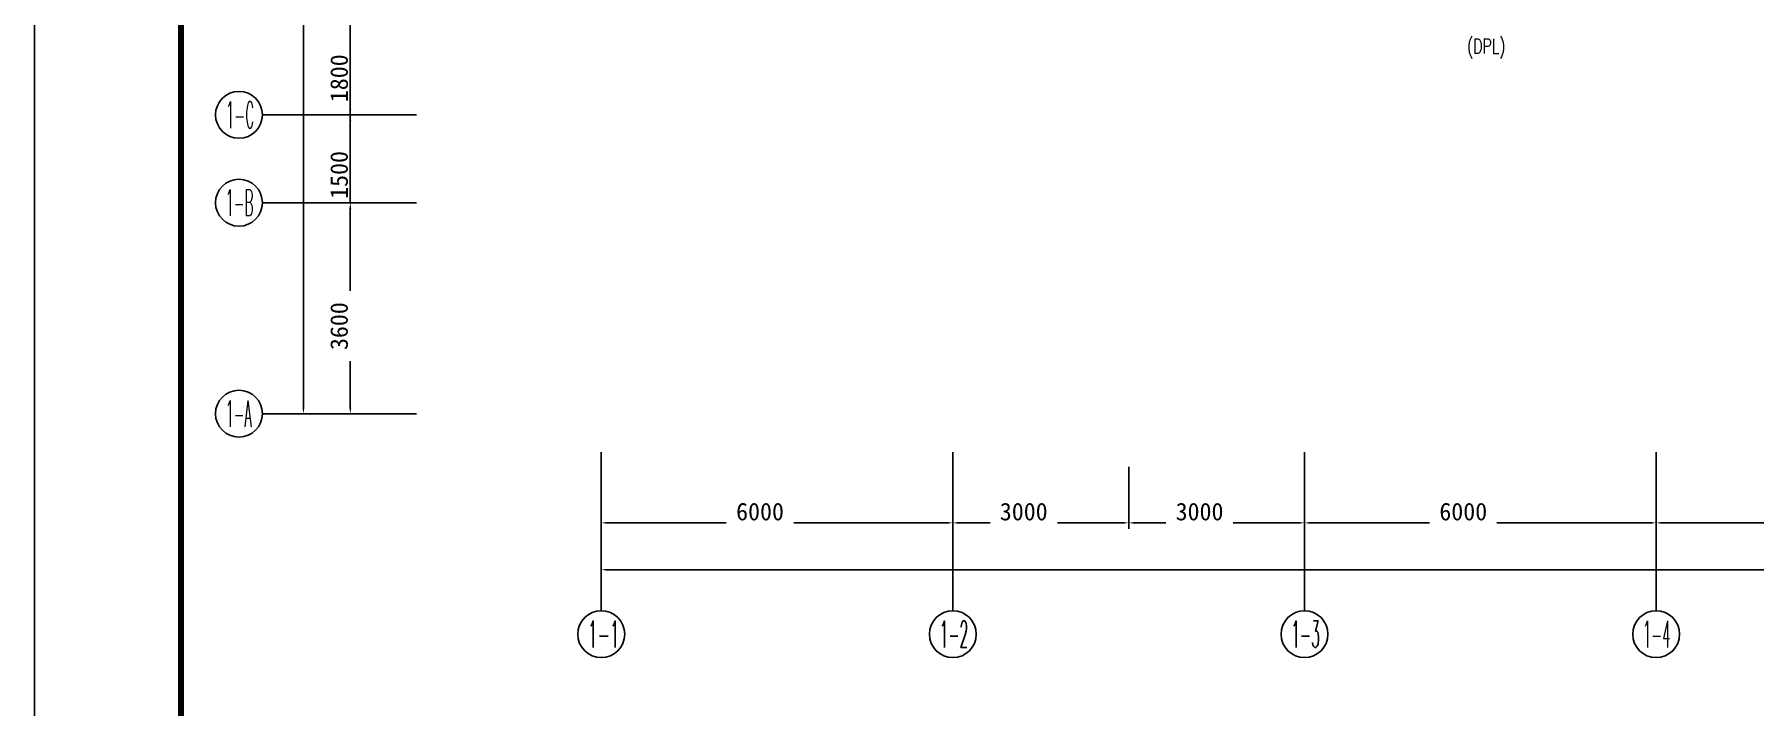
# Model space of a CAD drawing. Header units: inches. Extents: x 18712 to 314639, y 0 to 420500.
# Drawn here: x 18712 to 48065, y 115287 to 126758 of the extents above; entities that cross this region are included whole.
import ezdxf
from ezdxf.enums import TextEntityAlignment as Align

# ---------------------------------------------------------------- set-up
doc = ezdxf.new("R2010")
doc.units = ezdxf.units.IN
doc.header["$LTSCALE"] = 1000
doc.header["$MEASUREMENT"] = 0
doc.layers.get('0').update_dxf_attribs({"true_color": 0xffffff})
for name, color, linetype, true_color in [('AXIS_TEXT', 7, 'Continuous', 0xffffff), ('DIM', 3, 'Continuous', 0x00ff00), ('TK', 7, 'Continuous', 0xffffff), ('ZG-图框层', 4, 'Continuous', 0x00ffff), ('梁原位标注', 7, 'Continuous', 0xffffff)]:
    doc.layers.add(name, color=color, linetype=linetype, true_color=true_color)
doc.styles.add('_TCH_AXIS', font='txt.shx', dxfattribs={"height": 0.2, "bigfont": 'GBCBIG.shx'})
doc.styles.add('TSSD_Rein', font='txt.shx', dxfattribs={"height": 0.2, "bigfont": 'gbcbig.shx'})
doc.dimstyles.new('TSSD_100_100$0', dxfattribs={"dimtxt": 300, "dimasz": 100, "dimexe": 100, "dimexo": 250, "dimgap": 100, "dimtad": 1, "dimdec": 0, "dimzin": 0, "dimdsep": 46, "dimtxsty": 'Standard', "dimcen": 0, "dimclrd": 256, "dimclre": 256, "dimclrt": 7, "dimadec": 0, "dimazin": 0, "dimtfac": 1, "dimtdec": 4, "dimtix": 1, "dimtmove": 2, "dimatfit": 3, "dimfxl": 1, "dimtolj": 1, "dimtzin": 0, "dimarcsym": 0})

# ---------------------------------------------------------------- blocks, each defined once
blk = doc.blocks.new('*D1305')
at = {"layer": 'Defpoints', "color": 0, "transparency": 16777216}
for p in [(28385, 119628), (34385, 119628), (34385, 118423)]:
    blk.add_point(p, dxfattribs=at)
at = {"layer": 'DIM', "lineweight": -2, "transparency": 16777216}
for p, q in [((28385, 119378), (28385, 118323)), ((34385, 119378), (34385, 118323)), ((28485, 118423), (30519, 118423)), ((34285, 118423), (31669, 118423))]:
    blk.add_line(p, q, dxfattribs=at)
at = {"layer": 'DIM', "transparency": 16777216}
for points in [[(28485, 118439), (28485, 118406), (28385, 118423)], [(34285, 118406), (34285, 118439), (34385, 118423)]]:
    blk.add_solid(points, dxfattribs=at)
at = {"layer": 'DIM', "color": 7, "true_color": 0xffffff, "transparency": 16777216, "insert": (31094, 118613), "char_height": 300, "attachment_point": 5}
blk.add_mtext('\\A1;6000', dxfattribs=at)
blk = doc.blocks.new('*D1306')
at = {"layer": 'Defpoints', "color": 0, "transparency": 16777216}
for p in [(37385, 119628), (40385, 119628), (40385, 118423)]:
    blk.add_point(p, dxfattribs=at)
at = {"layer": 'DIM', "lineweight": -2, "transparency": 16777216}
for p, q in [((37385, 119378), (37385, 118323)), ((40385, 119378), (40385, 118323)), ((37485, 118423), (38019, 118423)), ((40285, 118423), (39169, 118423))]:
    blk.add_line(p, q, dxfattribs=at)
at = {"layer": 'DIM', "transparency": 16777216}
for points in [[(37485, 118439), (37485, 118406), (37385, 118423)], [(40285, 118406), (40285, 118439), (40385, 118423)]]:
    blk.add_solid(points, dxfattribs=at)
at = {"layer": 'DIM', "color": 7, "true_color": 0xffffff, "transparency": 16777216, "insert": (38594, 118613), "char_height": 300, "attachment_point": 5}
blk.add_mtext('\\A1;3000', dxfattribs=at)
blk = doc.blocks.new('*D1307')
at = {"layer": 'Defpoints', "color": 0, "transparency": 16777216}
for p in [(40385, 119628), (46385, 119628), (46385, 118423)]:
    blk.add_point(p, dxfattribs=at)
at = {"layer": 'DIM', "lineweight": -2, "transparency": 16777216}
for p, q in [((40385, 119378), (40385, 118323)), ((46385, 119378), (46385, 118323)), ((40485, 118423), (42519, 118423)), ((46285, 118423), (43669, 118423))]:
    blk.add_line(p, q, dxfattribs=at)
at = {"layer": 'DIM', "transparency": 16777216}
for points in [[(40485, 118439), (40485, 118406), (40385, 118423)], [(46285, 118406), (46285, 118439), (46385, 118423)]]:
    blk.add_solid(points, dxfattribs=at)
at = {"layer": 'DIM', "color": 7, "true_color": 0xffffff, "transparency": 16777216, "insert": (43094, 118613), "char_height": 300, "attachment_point": 5}
blk.add_mtext('\\A1;6000', dxfattribs=at)
blk = doc.blocks.new('*D1308')
at = {"layer": 'Defpoints', "color": 0, "transparency": 16777216}
for p in [(46385, 119628), (52385, 119628), (52385, 118423)]:
    blk.add_point(p, dxfattribs=at)
at = {"layer": 'DIM', "lineweight": -2, "transparency": 16777216}
for p, q in [((46385, 119378), (46385, 118323)), ((52385, 119378), (52385, 118323)), ((46485, 118423), (48519, 118423)), ((52285, 118423), (49669, 118423))]:
    blk.add_line(p, q, dxfattribs=at)
at = {"layer": 'DIM', "transparency": 16777216}
for points in [[(46485, 118439), (46485, 118406), (46385, 118423)], [(52285, 118406), (52285, 118439), (52385, 118423)]]:
    blk.add_solid(points, dxfattribs=at)
at = {"layer": 'DIM', "color": 7, "true_color": 0xffffff, "transparency": 16777216, "insert": (49094, 118613), "char_height": 300, "attachment_point": 5}
blk.add_mtext('\\A1;6000', dxfattribs=at)
blk = doc.blocks.new('*D1317')
at = {"layer": 'Defpoints', "color": 0, "transparency": 16777216}
for p in [(28385, 119628), (87605, 119628), (87605, 117623)]:
    blk.add_point(p, dxfattribs=at)
at = {"layer": 'DIM', "lineweight": -2, "transparency": 16777216}
for p, q in [((28385, 119378), (28385, 117523)), ((87605, 119378), (87605, 117523)), ((28485, 117623), (56807, 117623)), ((87505, 117623), (58357, 117623))]:
    blk.add_line(p, q, dxfattribs=at)
at = {"layer": 'DIM', "transparency": 16777216}
for points in [[(28485, 117639), (28485, 117606), (28385, 117623)], [(87505, 117606), (87505, 117639), (87605, 117623)]]:
    blk.add_solid(points, dxfattribs=at)
at = {"layer": 'DIM', "color": 7, "true_color": 0xffffff, "transparency": 16777216, "insert": (57582, 117813), "char_height": 300, "attachment_point": 5}
blk.add_mtext('\\A1;59220', dxfattribs=at)
blk = doc.blocks.new('*D1329')
at = {"layer": 'Defpoints', "color": 0, "transparency": 16777216}
for p in [(24103, 123886), (25232, 123886), (25232, 120286)]:
    blk.add_point(p, dxfattribs=at)
at = {"layer": 'DIM', "lineweight": -2, "transparency": 16777216}
for p, q in [((24982, 123886), (24003, 123886)), ((24103, 123786), (24103, 122380)), ((24103, 120386), (24103, 121180)), ((24982, 120286), (24003, 120286))]:
    blk.add_line(p, q, dxfattribs=at)
at = {"layer": 'DIM', "transparency": 16777216}
for points in [[(24119, 123786), (24086, 123786), (24103, 123886)], [(24086, 120386), (24119, 120386), (24103, 120286)]]:
    blk.add_solid(points, dxfattribs=at)
at = {"layer": 'DIM', "color": 7, "true_color": 0xffffff, "transparency": 16777216, "insert": (23913, 121780), "char_height": 300, "attachment_point": 5, "rotation": 90}
blk.add_mtext('\\A1;3600', dxfattribs=at)
blk = doc.blocks.new('*D1330')
at = {"layer": 'Defpoints', "color": 0, "transparency": 16777216}
for p in [(24103, 125386), (25232, 125386), (25232, 123886)]:
    blk.add_point(p, dxfattribs=at)
at = {"layer": 'DIM', "lineweight": -2, "transparency": 16777216}
for p, q in [((24982, 125386), (24003, 125386)), ((24103, 125486), (24103, 125586)), ((24103, 123886), (24103, 125386)), ((24982, 123886), (24003, 123886)), ((24103, 123786), (24103, 123686))]:
    blk.add_line(p, q, dxfattribs=at)
at = {"layer": 'DIM', "transparency": 16777216}
for points in [[(24086, 125486), (24119, 125486), (24103, 125386)], [(24119, 123786), (24086, 123786), (24103, 123886)]]:
    blk.add_solid(points, dxfattribs=at)
at = {"layer": 'DIM', "color": 7, "true_color": 0xffffff, "transparency": 16777216, "insert": (23913, 124360), "char_height": 300, "attachment_point": 5, "rotation": 90}
blk.add_mtext('\\A1;1500', dxfattribs=at)
blk = doc.blocks.new('*D1331')
at = {"layer": 'Defpoints', "color": 0, "transparency": 16777216}
for p in [(24103, 127186), (25232, 127186), (25232, 125386)]:
    blk.add_point(p, dxfattribs=at)
at = {"layer": 'DIM', "lineweight": -2, "transparency": 16777216}
for p, q in [((24982, 127186), (24003, 127186)), ((24103, 127286), (24103, 127386)), ((24103, 125386), (24103, 127186)), ((24982, 125386), (24003, 125386)), ((24103, 125286), (24103, 125186))]:
    blk.add_line(p, q, dxfattribs=at)
at = {"layer": 'DIM', "transparency": 16777216}
for points in [[(24086, 127286), (24119, 127286), (24103, 127186)], [(24119, 125286), (24086, 125286), (24103, 125386)]]:
    blk.add_solid(points, dxfattribs=at)
at = {"layer": 'DIM', "color": 7, "true_color": 0xffffff, "transparency": 16777216, "insert": (23913, 126010), "char_height": 300, "attachment_point": 5, "rotation": 90}
blk.add_mtext('\\A1;1800', dxfattribs=at)
blk = doc.blocks.new('*D1339')
at = {"layer": 'Defpoints', "color": 0, "transparency": 16777216}
for p in [(23303, 148486), (25232, 148486), (25232, 120286)]:
    blk.add_point(p, dxfattribs=at)
at = {"layer": 'DIM', "lineweight": -2, "transparency": 16777216}
for p, q in [((24982, 148486), (23203, 148486)), ((23303, 148386), (23303, 134738)), ((23303, 120386), (23303, 133238)), ((24982, 120286), (23203, 120286))]:
    blk.add_line(p, q, dxfattribs=at)
at = {"layer": 'DIM', "transparency": 16777216}
for points in [[(23319, 148386), (23286, 148386), (23303, 148486)], [(23286, 120386), (23319, 120386), (23303, 120286)]]:
    blk.add_solid(points, dxfattribs=at)
at = {"layer": 'DIM', "color": 7, "true_color": 0xffffff, "transparency": 16777216, "insert": (23113, 133988), "char_height": 300, "attachment_point": 5, "rotation": 90}
blk.add_mtext('\\A1;28200', dxfattribs=at)
blk = doc.blocks.new('_AXISO')
at = {"lineweight": -3}
blk.add_circle((0, 0), 0.5, dxfattribs=at)
blk = doc.blocks.new('*D1351')
at = {"layer": 'Defpoints', "color": 0, "transparency": 16777216}
for p in [(34385, 119628), (37385, 119628), (37385, 118423)]:
    blk.add_point(p, dxfattribs=at)
at = {"layer": 'DIM', "lineweight": -2, "transparency": 16777216}
for p, q in [((34385, 119378), (34385, 118323)), ((37385, 119378), (37385, 118323)), ((34485, 118423), (35019, 118423)), ((37285, 118423), (36169, 118423))]:
    blk.add_line(p, q, dxfattribs=at)
at = {"layer": 'DIM', "transparency": 16777216}
for points in [[(34485, 118439), (34485, 118406), (34385, 118423)], [(37285, 118406), (37285, 118439), (37385, 118423)]]:
    blk.add_solid(points, dxfattribs=at)
at = {"layer": 'DIM', "color": 7, "true_color": 0xffffff, "transparency": 16777216, "insert": (35594, 118613), "char_height": 300, "attachment_point": 5}
blk.add_mtext('\\A1;3000', dxfattribs=at)

msp = doc.modelspace()

# ---------------------------------------------------------------- linework, layer by layer
at = {"layer": 'DIM', "lineweight": -3}
for p, q in [((25231.7, 125385.8), (22602.7, 125385.8)), ((25231.7, 123885.8), (22602.7, 123885.8)), ((25231.7, 120285.8), (22602.7, 120285.8)), ((28384.8, 119627.6), (28384.8, 116922.6)), ((34384.8, 119627.6), (34384.8, 116922.6)), ((40384.8, 119627.6), (40384.8, 116922.6)), ((46384.8, 119627.6), (46384.8, 116922.6))]:
    msp.add_line(p, q, dxfattribs=at)
at = {"layer": 'TK', "lineweight": -3}
msp.add_lwpolyline([(18712.2, 168200), (18712.2, 84100), (137612.2, 84100), (137612.2, 168200)], close=True, dxfattribs=at)
at = {"layer": 'TK', "lineweight": -3, "const_width": 100}
msp.add_lwpolyline([(21212.2, 167200), (21212.2, 85100), (136612.2, 85100), (136612.2, 167200)], close=True, dxfattribs=at)
at = {"layer": 'ZG-图框层', "lineweight": -3}
msp.add_lwpolyline([(18712.2, 84100), (137612.2, 84100), (137612.2, 168200), (18712.2, 168200)], close=True, dxfattribs=at)
at = {"layer": 'ZG-图框层', "lineweight": -3, "const_width": 100}
msp.add_lwpolyline([(21212.2, 85100), (136612.2, 85100), (136612.2, 167200), (21212.2, 167200)], close=True, dxfattribs=at)

# ---------------------------------------------------------------- block references
at = {"layer": 'DIM'}
ref = msp.add_blockref('_AXISO', (22202.7, 125385.8), dxfattribs=dict(at, xscale=800, yscale=800))
ref.add_attrib('A', '1-C', (21976.4, 125159.5), dxfattribs={"layer": 'AXIS_TEXT', "height": 452.55, "style": '_TCH_AXIS', "width": 0.375})
ref = msp.add_blockref('_AXISO', (22202.7, 123885.8), dxfattribs=dict(at, xscale=800, yscale=800))
ref.add_attrib('A', '1-B', (21976.4, 123659.5), dxfattribs={"layer": 'AXIS_TEXT', "height": 452.55, "style": '_TCH_AXIS', "width": 0.362069})
ref = msp.add_blockref('_AXISO', (22202.7, 120285.8), dxfattribs=dict(at, xscale=800, yscale=800))
ref.add_attrib('A', '1-A', (21976.4, 120059.5), dxfattribs={"layer": 'AXIS_TEXT', "height": 452.55, "style": '_TCH_AXIS', "width": 0.355932})
ref = msp.add_blockref('_AXISO', (28384.8, 116522.6), dxfattribs=dict(at, xscale=800, yscale=800))
ref.add_attrib('A', '1-1', (28158.5, 116296.4), dxfattribs={"layer": 'AXIS_TEXT', "height": 452.55, "style": '_TCH_AXIS', "width": 0.42})
ref = msp.add_blockref('_AXISO', (34384.8, 116522.6), dxfattribs=dict(at, xscale=800, yscale=800))
ref.add_attrib('A', '1-2', (34158.5, 116296.4), dxfattribs={"layer": 'AXIS_TEXT', "height": 452.55, "style": '_TCH_AXIS', "width": 0.381818})
ref = msp.add_blockref('_AXISO', (40384.8, 116522.6), dxfattribs=dict(at, xscale=800, yscale=800))
ref.add_attrib('A', '1-3', (40158.5, 116296.4), dxfattribs={"layer": 'AXIS_TEXT', "height": 452.55, "style": '_TCH_AXIS', "width": 0.381818})
ref = msp.add_blockref('_AXISO', (46384.8, 116522.6), dxfattribs=dict(at, xscale=800, yscale=800))
ref.add_attrib('A', '1-4', (46158.5, 116296.4), dxfattribs={"layer": 'AXIS_TEXT', "height": 452.55, "style": '_TCH_AXIS', "width": 0.368421})

# ---------------------------------------------------------------- texts
at = {"layer": '梁原位标注', "style": 'TSSD_Rein', "width": 0.7}
msp.add_text('(DPL)', height=250, dxfattribs=at).set_placement((43484.8, 126683), align=Align.TOP_CENTER)

# ---------------------------------------------------------------- dimensions: what is measured, and where the dimension line sits
at = {"layer": 'DIM'}
for base, p1, p2, angle, text, picture, middle in [((23302.7, 148485.8), (25231.7, 120285.8), (25231.7, 148485.8), 90, '28200', '*D1339', (23112.7, 133988)), ((24102.7, 127185.8), (25231.7, 125385.8), (25231.7, 127185.8), 90, '1800', '*D1331', (23912.7, 126010.4)), ((24102.7, 125385.8), (25231.7, 123885.8), (25231.7, 125385.8), 90, '1500', '*D1330', (23912.7, 124360.4)), ((24102.7, 123885.8), (25231.7, 120285.8), (25231.7, 123885.8), 90, '3600', '*D1329', (23912.7, 121779.8)), ((34384.8, 118422.6), (28384.8, 119627.6), (34384.8, 119627.6), 0, '6000', '*D1305', (31094.1, 118612.6)), ((87604.8, 117622.6), (28384.8, 119627.6), (87604.8, 119627.6), 0, '59220', '*D1317', (57581.7, 117812.6)), ((37384.8, 118422.6), (34384.8, 119627.6), (37384.8, 119627.6), 0, '3000', '*D1351', (35594.1, 118612.6)), ((40384.8, 118422.6), (37384.8, 119627.6), (40384.8, 119627.6), 0, '3000', '*D1306', (38594.1, 118612.6)), ((46384.8, 118422.6), (40384.8, 119627.6), (46384.8, 119627.6), 0, '6000', '*D1307', (43094.1, 118612.6)), ((52384.8, 118422.6), (46384.8, 119627.6), (52384.8, 119627.6), 0, '6000', '*D1308', (49094.1, 118612.6))]:
    dim = msp.add_linear_dim(base=base, p1=p1, p2=p2, angle=angle, text=text, dimstyle='TSSD_100_100$0', override={"dimscale": 1, "dimlfac": 1}, dxfattribs=at)
    dim.commit()
    dim.dimension.update_dxf_attribs({"geometry": picture, "text_midpoint": middle, "dimtype": 161})

doc.saveas('drawing.dxf')
